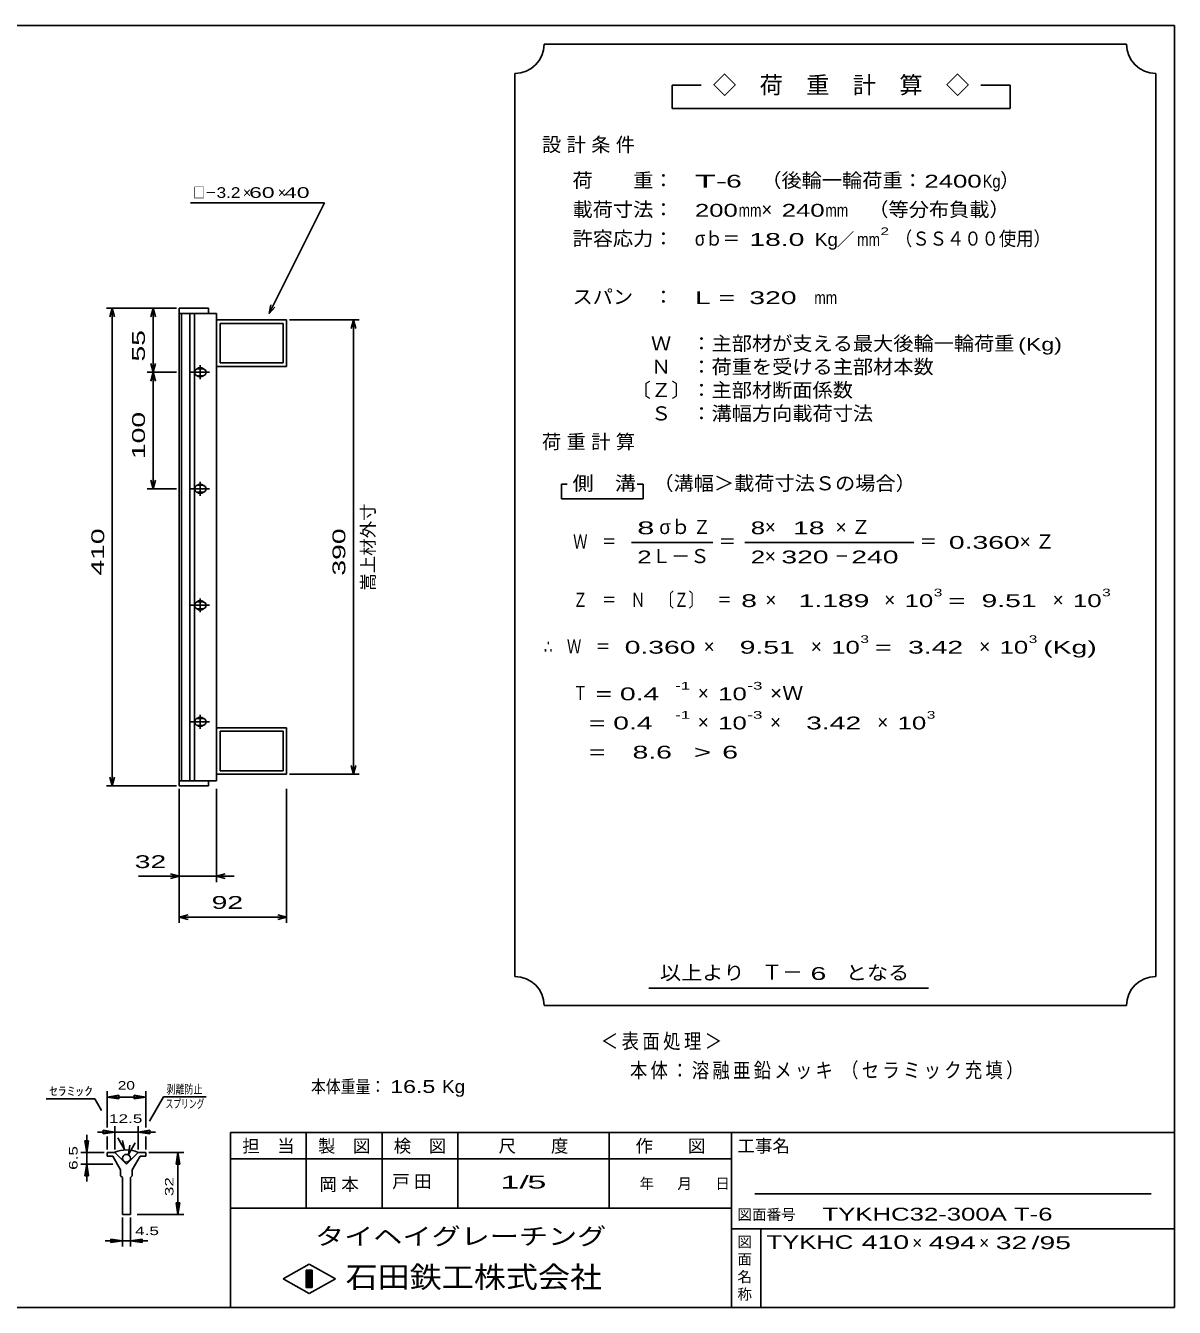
# Model space of a CAD drawing. Units: millimetres, scale not verified. Extents: x -910 to 862, y -642 to 530.
# Drawn here: x -124 to 862, y -570 to 530 of the extents above; entities that cross this region are included whole.
import ezdxf
from ezdxf.enums import TextEntityAlignment as Align

# ---------------------------------------------------------------- set-up
doc = ezdxf.new("R2010")
doc.units = ezdxf.units.MM
doc.header["$LTSCALE"] = 5
for name, color, linetype, lineweight in [('0_2', 150, 'Continuous', 25), ('16', 3, 'Continuous', 25), ('22', 2, 'Continuous', 25), ('32', 4, 'Continuous', 25)]:
    doc.layers.add(name, color=color, linetype=linetype, lineweight=lineweight)
doc.styles.add('ベクトル', font='')
doc.styles.get('ベクトル').set_extended_font_data('ベクトル')

msp = doc.modelspace()

# ---------------------------------------------------------------- linework, layer by layer
at = {"layer": '0_2'}
for p, q in [((-868, 529.5), (862, 529.5)), ((862, 529.5), (862, -570.5)), ((862, -420.5), (52, -420.5)), ((52, -420.5), (52, -570.5)), ((117, -420.5), (117, -485.5)), ((182, -485.5), (182, -420.5)), ((247, -420.5), (247, -485.5)), ((377, -485.5), (377, -420.5)), ((482, -420.5), (482, -570.5)), ((482, -443), (52, -443)), ((842, -473), (502, -473)), ((52, -485.5), (482, -485.5)), ((482, -503), (862, -503)), ((507, -570.5), (507, -503)), ((97, -546), (119.5, -533.5)), ((117, -538.5), (122, -538.5)), ((117, -553.5), (117, -538.5)), ((117, -538.5), (118, -538.5)), ((118, -538.5), (118, -553.5)), ((119, -553.5), (119, -538.5)), ((119, -538.5), (120, -538.5)), ((119.5, -533.5), (142, -546)), ((120, -538.5), (120, -553.5)), ((121, -553.5), (121, -538.5)), ((121, -538.5), (122, -538.5)), ((122, -538.5), (122, -553.5)), ((122, -538.5), (122, -553.5)), ((119.5, -558.5), (97, -546)), ((142, -546), (119.5, -558.5)), ((122, -553.5), (117, -553.5)), ((118, -553.5), (119, -553.5)), ((120, -553.5), (121, -553.5)), ((862, -570.5), (-868, -570.5))]:
    msp.add_line(p, q, dxfattribs=at)
at = {"layer": '16'}
for p, q in [((33, 287), (8, 287)), ((8, 287), (8, 282.5)), ((33, 282.5), (33, 287)), ((8, 282.5), (33, 282.5)), ((8, 282.5), (8, -118.5)), ((40, 282.5), (8, 282.5)), ((10, 282.5), (10, -118.5)), ((17, -118.5), (17, 282.5)), ((21, 282.5), (21, -118.5)), ((40, -118.5), (40, 282.5)), ((40, 277), (100, 277)), ((40, 237), (40, 277)), ((100, 277), (100, 237)), ((43, 274), (97, 274)), ((43, 240), (43, 274)), ((97, 274), (97, 240)), ((18, 232), (34, 232)), ((28, 235), (24, 235)), ((26, 238), (26, 226)), ((100, 237), (40, 237)), ((97, 240), (43, 240)), ((24, 229), (28, 229)), ((18, 132), (34, 132)), ((28, 135), (24, 135)), ((26, 138), (26, 126)), ((24, 129), (28, 129)), ((28, 35), (24, 35)), ((26, 38), (26, 26)), ((18, 32), (34, 32)), ((24, 29), (28, 29)), ((28, -65), (24, -65)), ((26, -62), (26, -74)), ((18, -68), (34, -68)), ((24, -71), (28, -71)), ((100, -73), (40, -73)), ((40, -73), (40, -113)), ((97, -76), (43, -76)), ((43, -76), (43, -110)), ((97, -110), (97, -76)), ((100, -113), (100, -73)), ((43, -110), (97, -110)), ((8, -118.5), (33, -118.5)), ((8, -123), (8, -118.5)), ((8, -118.5), (40, -118.5)), ((33, -118.5), (33, -123)), ((40, -113), (100, -113)), ((33, -123), (8, -123))]:
    msp.add_line(p, q, dxfattribs=at)
for centre, radius, start, end in [((24, 232), 3, 90, 270), ((26, 232), 4, 46.6, 133.4), ((28, 232), 3, 270, 90), ((26, 232), 4, 226.6, 313.4), ((24, 132), 3, 90, 270), ((26, 132), 4, 46.6, 133.4), ((28, 132), 3, 270, 90), ((26, 132), 4, 226.6, 313.4), ((24, 32), 3, 90, 270), ((26, 32), 4, 46.6, 133.4), ((28, 32), 3, 270, 90), ((26, 32), 4, 226.6, 313.4), ((24, -68), 3, 90, 270), ((26, -68), 4, 46.6, 133.4), ((28, -68), 3, 270, 90), ((26, -68), 4, 226.6, 313.4)]:
    msp.add_arc(centre, radius, start, end, dxfattribs=at)
at = {"layer": '22', "color": 4}
for p, q in [((821, 513.5), (321, 513.5)), ((296, 488.5), (296, -286.5)), ((846, -286.5), (846, 488.5)), ((456, 478.5), (431, 478.5)), ((431, 478.5), (431, 458.5)), ((721, 478.5), (696, 478.5)), ((721, 458.5), (721, 478.5)), ((431, 458.5), (721, 458.5)), ((132.5, 377.5), (17.5, 377.5)), ((85, 282.5), (132.5, 377.5)), ((5.5, 287), (-54.5, 287)), ((-49.5, 287), (-51.5, 279.5)), ((-47.5, 279.5), (-49.5, 287)), ((-49.5, 287), (-49.5, -123)), ((5.5, 287), (-19.5, 287)), ((-14.5, 287), (-16.5, 279.5)), ((-12.5, 279.5), (-14.5, 287)), ((-14.5, 287), (-14.5, 232)), ((85, 282.5), (86.5, 289.8)), ((85, 282.5), (90, 288)), ((102.5, 277), (162.5, 277)), ((157.5, 277), (155.5, 269.5)), ((159.5, 269.5), (157.5, 277)), ((157.5, 277), (157.5, -113)), ((-19.5, 232), (5.5, 232)), ((-14.5, 232), (-16.5, 239.5)), ((-14.5, 232), (-16.5, 224.5)), ((-12.5, 239.5), (-14.5, 232)), ((-12.5, 224.5), (-14.5, 232)), ((-14.5, 232), (-14.5, 132)), ((-19.5, 132), (5.5, 132)), ((-14.5, 132), (-16.5, 139.5)), ((-12.5, 139.5), (-14.5, 132)), ((341, 136), (336, 136)), ((336, 136), (336, 123.5)), ((406, 136), (401, 136)), ((406, 123.5), (406, 136)), ((336, 123.5), (406, 123.5)), ((396, 86), (466, 86)), ((493.5, 86), (638.5, 86)), ((157.5, -113), (155.5, -105.5)), ((159.5, -105.5), (157.5, -113)), ((-49.5, -123), (-51.5, -115.5)), ((-47.5, -115.5), (-49.5, -123)), ((162.5, -113), (102.5, -113)), ((-54.5, -123), (5.5, -123)), ((8, -125.5), (8, -205.5)), ((8, -240.5), (8, -125.5)), ((40, -205.5), (40, -125.5)), ((100, -240.5), (100, -125.5)), ((8, -200.5), (-27, -200.5)), ((8, -200.5), (0.5, -198.5)), ((0.5, -202.5), (8, -200.5)), ((8, -200.5), (40, -200.5)), ((40, -200.5), (47.5, -198.5)), ((47.5, -202.5), (40, -200.5)), ((40, -200.5), (55, -200.5)), ((8, -235.5), (15.5, -233.5)), ((15.5, -237.5), (8, -235.5)), ((8, -235.5), (100, -235.5)), ((100, -235.5), (92.5, -233.5)), ((92.5, -237.5), (100, -235.5)), ((411, -296.5), (651, -296.5)), ((321, -311.5), (821, -311.5))]:
    msp.add_line(p, q, dxfattribs=at)
for centre, start, end in [((296, 513.5), 270, 0), ((846, 513.5), 180, 270), ((296, -311.5), 0, 90), ((846, -311.5), 90, 180)]:
    msp.add_arc(centre, 25, start, end, dxfattribs=at)
at = {"layer": '32'}
for p, q in [((-54, -416), (-54, -385)), ((-20.667, -416), (-20.667, -385)), ((-106.167, -391.5), (-64.5, -391.5)), ((-58.667, -401.5), (-64.5, -391.5)), ((-54, -390), (-44, -388.5)), ((-44, -391.5), (-54, -390)), ((-54, -390), (-20.667, -390)), ((-44, -391.5), (-44, -388.5)), ((-20.667, -390), (-30.667, -388.5)), ((-30.667, -391.5), (-30.667, -388.5)), ((-30.667, -391.5), (-20.667, -390)), ((-17.665, -410.833), (-5.498, -389.833)), ((-5.498, -389.833), (31.168, -389.833)), ((-47.333, -435), (-47.333, -415)), ((-27.333, -415), (-27.333, -435)), ((-71.5, -437.5), (-73, -427.5)), ((-73, -427.5), (-70, -427.5)), ((-71.5, -437.5), (-71.5, -422.5)), ((-70, -427.5), (-71.5, -437.5)), ((-47.333, -420), (-62.333, -420)), ((-47.333, -420), (-57.333, -418.5)), ((-57.333, -418.5), (-57.333, -421.5)), ((-57.333, -421.5), (-47.333, -420)), ((-54, -435), (-54, -424)), ((-47.333, -420), (-27.333, -420)), ((-39, -435), (-44.833, -425)), ((-39, -435), (-40.833, -427.167)), ((-27.333, -420), (-17.333, -418.5)), ((-17.333, -421.5), (-27.333, -420)), ((-27.333, -420), (-12.333, -420)), ((-20.667, -435), (-20.667, -424)), ((-17.333, -418.5), (-17.333, -421.5)), ((-76.5, -437.5), (-56.5, -437.5)), ((-71.5, -447.5), (-71.5, -437.5)), ((-54, -437.5), (-54, -440.833)), ((-47.333, -437.5), (-54, -437.5)), ((-37.333, -447.5), (-47.333, -437.5)), ((-27.333, -437.5), (-37.333, -447.5)), ((-35.665, -439.167), (-29.998, -429.167)), ((-35.665, -439.167), (-34.498, -431.166)), ((-20.667, -437.5), (-27.333, -437.5)), ((-20.667, -440.833), (-20.667, -437.5)), ((-18.167, -437.5), (11.833, -437.5)), ((5.333, -447.5), (6.833, -437.5)), ((8.333, -447.5), (6.833, -437.5)), ((6.833, -490.833), (6.833, -437.5)), ((-76.5, -447.5), (-49, -447.5)), ((-73, -457.5), (-71.5, -447.5)), ((-70, -457.5), (-71.5, -447.5)), ((-71.5, -462.5), (-71.5, -447.5)), ((-54, -440.833), (-49, -440.833)), ((-49, -440.833), (-42.333, -452.5)), ((-32.333, -452.5), (-25.667, -440.833)), ((-25.667, -440.833), (-20.667, -440.833)), ((5.333, -447.5), (8.333, -447.5)), ((-73, -457.5), (-70, -457.5)), ((-42.333, -452.5), (-42.333, -457.5)), ((-42.333, -457.5), (-40.667, -459.167)), ((-40.667, -459.167), (-40.667, -490.833)), ((-34, -459.167), (-32.333, -457.5)), ((-34, -490.833), (-34, -459.167)), ((-32.333, -457.5), (-32.333, -452.5)), ((6.833, -490.833), (5.333, -480.833)), ((5.333, -480.833), (8.333, -480.833)), ((8.333, -480.833), (6.833, -490.833)), ((-40.667, -490.833), (-34, -490.833)), ((-40.667, -518.333), (-40.667, -493.333)), ((-34, -518.333), (-34, -493.333)), ((-28.167, -490.833), (11.833, -490.833)), ((-55.667, -513.333), (-40.667, -513.333)), ((-40.667, -513.333), (-50.667, -511.834)), ((-50.667, -514.833), (-50.667, -511.834)), ((-50.667, -514.833), (-40.667, -513.333)), ((-40.667, -513.333), (-34, -513.333)), ((-34, -513.333), (-24, -511.834)), ((-24, -514.833), (-34, -513.333)), ((-34, -513.333), (-19, -513.333)), ((-24, -514.833), (-24, -511.834))]:
    msp.add_line(p, q, dxfattribs=at)
msp.add_circle((-37.333, -442.5), 3.333, dxfattribs=at)
msp.add_arc((-37.502, -460.339), 25, 66, 113, dxfattribs=at)

# ---------------------------------------------------------------- texts
at = {"layer": '0_2', "style": 'ベクトル'}
for s, height, p in [('担\u3000当', 11, (62, -432)), ('製\u3000図', 11, (127, -432)), ('検\u3000図', 11, (192, -432)), ('尺\u3000\u3000度', 11, (282, -432)), ('作\u3000\u3000図', 11, (399.5, -432)), ('工事名', 11, (487, -432)), ('年', 9.164, (403, -464.25)), ('月', 9.164, (435.5, -464.25)), ('日', 9.164, (468, -464.25)), ('図面番号', 9.164, (487, -490.75)), ('図', 9.164, (487, -514.25)), ('面', 9.164, (487, -529.25)), ('名', 9.164, (487, -544.25)), ('称', 9.164, (487, -559.25))]:
    msp.add_text(s, height=height, dxfattribs=at).set_placement(p, align=Align.MIDDLE_LEFT)
at = {"layer": '0_2', "color": 222, "style": 'ベクトル'}
for s, height, width, p in [('タイヘイグレーチング', 14.66, 1.25, (124.5, -509.5)), ('石田鉄工株式会社', 18.33, 1.1, (150.75, -544.5))]:
    msp.add_text(s, height=height, dxfattribs=dict(at, width=width)).set_placement(p, align=Align.MIDDLE_LEFT)
at = {"layer": '22', "style": 'ベクトル'}
for s, height, p in [('◇\u3000荷\u3000重\u3000計\u3000算\u3000◇', 14.66, (466, 478.5)), ('）', 12.1, (712.5, 396.75)), ('×', 9.164, (62.5, 386.25)), ('×', 9.164, (92.5, 386.25)), ('×', 12.1, (507.5, 371.75)), ('／', 11, (572.25, 346)), ('σｂ', 12.1, (420, 99.25)), ('×', 12.1, (510.5, 99.25)), ('Ｌ－Ｓ', 12.1, (413.5, 74.25)), ('×', 12.1, (510.5, 74.25)), ('×', 12.1, (511, 36.75)), ('×', 12.1, (613, 36.75)), ('×', 12.1, (757.5, 36.75)), ('×', 12.1, (458, -3.25)), ('×', 12.1, (550, -3.25)), ('×', 12.1, (694.5, -3.25)), ('×', 12.1, (453, -43.25)), ('×', 12.1, (453, -68.25)), ('×', 12.1, (515, -68.25)), ('×', 12.1, (607, -68.25)), ('Ｔ－', 12.83, (508, -282.75)), ('×', 11, (637, -515)), ('×', 11, (694.5, -515))]:
    msp.add_text(s, height=height, dxfattribs=at).set_placement(p, align=Align.MIDDLE_LEFT)
for s, height, width, p in [('荷\u3000\u3000重：\u3000', 12.1, 1.05, (345.5, 396.75)), ('T-', 11, 2, (450.5, 396)), (' 6 ', 11, 1.65, (470.5, 396)), ('（後輪一輪荷重：', 12.1, 1.05, (507.5, 396.75)), ('2400', 11, 1.5, (647.5, 396)), ('Kg', 11, 0.85, (697.5, 396)), ('□－', 9.164, 0.8, (20, 386.25)), ('3.2', 9.164, 1.2, (40, 386.25)), (' 60 ', 9.164, 1.6, (62.5, 386.25)), (' 40 ', 9.164, 1.6, (92.5, 386.25)), ('載荷寸法：\u3000', 12.1, 1.05, (345.5, 371.75)), ('200', 11, 1.5, (450.5, 371)), ('mm', 11, 0.8, (488, 371)), ('240', 11, 1.5, (525, 371)), ('mm', 11, 0.8, (562.5, 371)), ('\u3000（等分布負載）', 12.1, 1.05, (582, 371.75)), ('許容応力：\u3000', 12.1, 1.05, (345.5, 346.75)), ('σｂ＝', 12.1, 0.9, (450.5, 346.75)), ('2', 6.598, 1.5, (609.75, 353)), ('（ＳＳ４００使用）', 12.1, 0.9, (622.25, 346.75)), (' 18.0', 11, 1.65, (490.5, 346)), ('Kg', 11, 1.1, (553.5, 346)), ('mm', 11, 0.8, (589.75, 346)), ('スパン\u3000：\u3000', 12.1, 1.05, (345.5, 296.75)), ('L = ', 11, 1.65, (450.5, 296)), (' 320 ', 11, 1.65, (490.5, 296)), ('mm', 11, 0.8, (553, 296)), ('\u3000Ｗ\u3000：主部材が支える最大後輪一輪荷重', 12.1, 1.05, (395.5, 256.75)), ('(Kg)', 11, 1.35, (728, 256)), ('\u3000Ｎ\u3000：荷重を受ける主部材本数', 12.1, 1.05, (395.5, 236.75)), ('〔Ｚ〕：主部材断面係数', 12.1, 1.05, (395.5, 216.75)), ('\u3000Ｓ\u3000：溝幅方向載荷寸法', 12.1, 1.05, (395.5, 196.75)), ('側\u3000溝', 12.1, 1.1, (345.5, 136.75)), ('\u3000（溝幅＞載荷寸法Ｓの場合）', 12.1, 1.05, (397.5, 136.75)), ('8', 11, 1.8, (401, 98.5)), ('Ｚ', 12.1, 0.9, (449, 99.25)), ('8', 11, 1.5, (498.5, 98.5)), (' 18 ', 11, 1.65, (528, 98.5)), ('Ｗ\u3000＝', 12.1, 0.75, (346, 86.75)), ('＝', 12.1, 0.9, (471, 86.75)), ('＝', 12.1, 0.9, (643.5, 86.75)), ('0.360', 11, 1.65, (668.5, 86)), ('2', 11, 1.5, (401, 73.5)), ('2', 11, 1.5, (498.5, 73.5)), (' 320 ', 11, 1.65, (518, 73.5)), (' 240 ', 11, 1.65, (578, 73.5)), ('－', 12.1, 0.75, (570.5, 74.25)), ('Ｚ\u3000＝\u3000Ｎ\u3000〔Ｚ〕\u3000＝', 12.1, 0.75, (346, 36.75)), ('3', 6.598, 1.5, (655.5, 43)), ('3', 6.598, 1.5, (800, 43)), (' 8 ', 11, 1.65, (483.5, 36)), ('  1.189', 11, 1.65, (526, 36)), ('10', 11, 1.5, (630.5, 36)), ('=', 11, 1.7, (668, 36)), ('  9.51', 11, 1.65, (683, 36)), ('10', 11, 1.5, (775, 36)), ('∴\u3000Ｗ\u3000＝', 12.1, 0.75, (321, -3.25)), (' 0.360', 11, 1.65, (383.5, -4)), ('  9.51', 11, 1.65, (475.5, -4)), ('10', 11, 1.5, (567.5, -4)), ('3', 6.598, 1.5, (592.5, 3)), ('  3.42', 11, 1.65, (620, -4)), ('10', 11, 1.5, (712, -4)), ('3', 6.598, 1.5, (737, 3)), ('(Kg)', 11, 1.65, (749.5, -4)), ('=', 11, 1.7, (605, -4)), ('Ｔ', 12.1, 0.75, (346, -43.25)), (' = 0.4', 11, 1.65, (358.5, -44)), ('-1', 6.598, 1.65, (433.5, -37)), ('10', 11, 1.5, (470.5, -44)), ('-3', 6.598, 1.65, (495.5, -37)), ('×Ｗ', 12.1, 1.1, (515, -43.25)), ('  = 0.4', 11, 1.65, (346, -69)), ('-1', 6.598, 1.65, (433.5, -62)), ('10', 11, 1.5, (470.5, -69)), ('-3', 6.598, 1.65, (495.5, -62)), ('  3.42', 11, 1.65, (532.5, -69)), ('10', 11, 1.5, (624.5, -69)), ('3', 6.598, 1.5, (649.5, -62)), ('  =', 11, 1.65, (346, -94)), ('  8.6', 11, 1.65, (383.5, -94)), ('>', 11, 1.7, (449.75, -94)), (' 6 ', 11, 1.65, (467.25, -94)), (' 32 ', 11, 1.65, (-37, -188)), (' 92 ', 11, 1.65, (29, -223)), ('以上より\u3000', 12.1, 1.1, (420.5, -283.25)), (' 6 ', 11, 1.65, (543, -284)), ('となる', 12.1, 1.1, (580, -283.25)), ('本体重量：', 11, 0.85, (121, -381)), (' 16.5', 11, 1.35, (183.5, -381)), ('Kg', 11, 1.1, (233.5, -381)), ('1/', 11, 2, (283.5, -463)), (' 5 ', 11, 2, (298.5, -463)), ('TYKHC32-300A T-6', 11, 1.5, (560, -490.5)), ('TYKHC', 11.73, 1.4, (512, -514.5)), (' 410 ', 11.73, 1.55, (587, -514.5)), (' 494 ', 11, 1.65, (644.5, -515)), (' 32 ', 11, 1.65, (702, -515)), ('/', 11, 1.65, (739.5, -515)), (' 95 ', 11, 1.65, (739.5, -515))]:
    msp.add_text(s, height=height, dxfattribs=dict(at, width=width)).set_placement(p, align=Align.MIDDLE_LEFT)
at = {"layer": '22', "style": 'ベクトル', "width": 1.65}
for s, p in [(' 55 ', (-27, 234.5)), (' 100 ', (-27, 150.75)), (' 410 ', (-62, 50.75)), (' 390', (145, 50.75))]:
    msp.add_text(s, height=11, rotation=90, dxfattribs=at).set_placement(p, align=Align.MIDDLE_LEFT)
at = {"layer": '22', "style": 'ベクトル'}
msp.add_text('嵩上材外寸', height=11, rotation=90, dxfattribs=at).set_placement((170, 44.5), align=Align.MIDDLE_LEFT)
at = {"layer": '22', "attachment_point": 4, "style": 'ベクトル'}
for s, insert, char_height in [('\\T1.28;設計条件', (319.25, 426.75), 12.1), ('\\T1.28;荷重計算', (319.25, 171.75), 12.1), ('\\T1.42;×Ｚ', (571.25, 99.25), 12.1), ('\\T1.42;×Ｚ', (729.25, 86.75), 12.1), ('\\T1.2;\\W0.85;＜表面処理＞', (369.75, -342.75), 12.83), ('\\T1.19;\\W0.85;本体：溶融亜鉛メッキ', (394.75, -367.75), 12.83), ('\\T1.19;\\W0.85;（セラミック充填）', (576, -367.75), 12.83), ('\\T1.25;岡本\u3000', (128.25, -465.5), 11), ('\\T1.25;戸田\u3000', (190.75, -463), 11)]:
    msp.add_mtext(s, dxfattribs=dict(at, insert=insert, char_height=char_height))
at = {"layer": '32', "color": 2, "style": 'ベクトル'}
for s, width, p in [('ｾﾗﾐｯｸ', 1.5, (-103.667, -385)), ('20', 1.35, (-44.833, -380)), ('剥離防止', 0.75, (-2.998, -383.333)), ('スプリング', 0.65, (-3.832, -395.833)), ('12.5', 1.5, (-52.333, -408.5)), (' 4.5 ', 1.5, (-34, -504.833))]:
    msp.add_text(s, height=7.331, dxfattribs=dict(at, width=width)).set_placement(p, align=Align.MIDDLE_LEFT)
at = {"layer": '32', "color": 2, "style": 'ベクトル', "width": 1.5}
for s, p in [('6.5', (-83, -452.5)), (' 32 ', (-0.667, -479.167))]:
    msp.add_text(s, height=7.331, rotation=90, dxfattribs=at).set_placement(p, align=Align.MIDDLE_LEFT)

doc.saveas('drawing.dxf')
